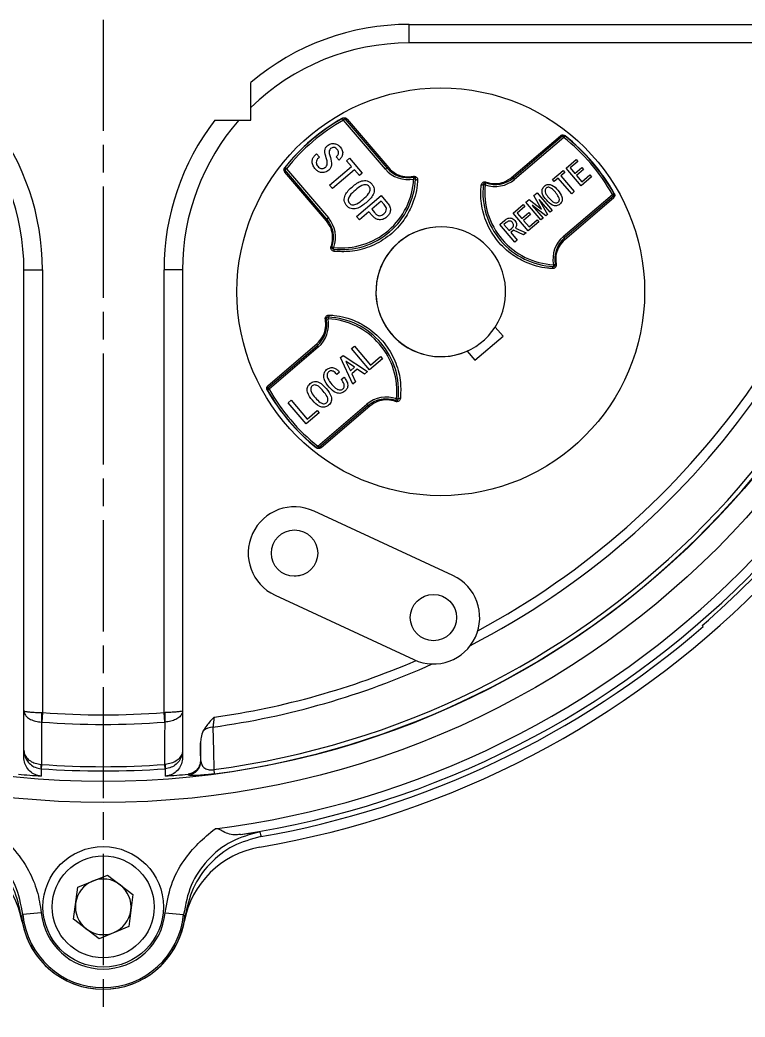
# Model space of a CAD drawing. Header units: millimetres. Extents: x 6533 to 7793, y 6972 to 7863.
# Drawn here: x 6982.5 to 7060.7, y 7134.5 to 7242.1 of the extents above; entities that cross this region are included whole.
import ezdxf

# ---------------------------------------------------------------- set-up
doc = ezdxf.new("R2010")
doc.units = ezdxf.units.MM
doc.linetypes.add('AM_ISO08W050', pattern=[18, 12, -1.5, 3, -1.5])
doc.layers.add('AM_7', color=4, linetype='AM_ISO08W050', lineweight=25)

msp = doc.modelspace()

# ---------------------------------------------------------------- linework, layer by layer
at = {"color": 7, "linetype": 'Continuous', "lineweight": 25}
for p, q in [((7024.494, 7239.579), (7024.494, 7241.579)), ((7024.494, 7241.579), (7075.185, 7241.579)), ((7074.985, 7239.579), (7024.494, 7239.579)), ((7007.412, 7231.242), (7007.412, 7235.328)), ((7003.511, 7231.242), (7007.412, 7231.242)), ((7017.3, 7231.437), (7017.288, 7231.458)), ((7017.398, 7231.263), (7017.3, 7231.437)), ((7017.398, 7231.263), (7017.55, 7231.393)), ((7021.929, 7225.958), (7017.398, 7231.263)), ((7017.55, 7231.393), (7022.081, 7226.088)), ((7017.785, 7231.37), (7022.279, 7226.109)), ((7041.31, 7229.567), (7041.295, 7229.548)), ((7035.544, 7225.065), (7040.805, 7229.559)), ((7035.736, 7225.013), (7041.04, 7229.544)), ((7041.17, 7229.392), (7035.866, 7224.861)), ((7041.04, 7229.544), (7041.17, 7229.392)), ((7041.295, 7229.548), (7041.17, 7229.392)), ((7014.379, 7227.506), (7014.488, 7227.599)), ((7014.488, 7227.599), (7014.793, 7227.241)), ((7014.793, 7227.241), (7014.7, 7227.161)), ((7016.933, 7226.942), (7016.627, 7227.3)), ((7017.741, 7226.878), (7018.037, 7227.131)), ((7018.273, 7226.256), (7017.741, 7226.878)), ((7018.037, 7227.131), (7019.406, 7225.528)), ((7041.415, 7226.081), (7042.494, 7227.002)), ((7042.674, 7226.79), (7041.851, 7226.088)), ((7042.494, 7227.002), (7042.674, 7226.79)), ((7011.082, 7226.127), (7011.063, 7226.142)), ((7015.566, 7220.376), (7011.072, 7225.637)), ((7011.239, 7226.002), (7011.082, 7226.127)), ((7011.239, 7226.002), (7011.087, 7225.872)), ((7015.617, 7220.568), (7011.087, 7225.872)), ((7011.239, 7226.002), (7015.769, 7220.698)), ((7015.907, 7224.235), (7018.273, 7226.256)), ((7018.578, 7225.898), (7016.213, 7223.877)), ((7019.11, 7225.275), (7018.578, 7225.898)), ((7019.406, 7225.528), (7019.11, 7225.275)), ((7022.081, 7226.088), (7021.929, 7225.958)), ((7039.959, 7224.837), (7041.104, 7225.815)), ((7041.284, 7225.604), (7040.84, 7225.224)), ((7041.104, 7225.815), (7041.284, 7225.604)), ((7043.039, 7224.18), (7041.415, 7226.081)), ((7041.851, 7226.088), (7042.355, 7225.499)), ((7042.355, 7225.499), (7043.111, 7226.144)), ((7043.291, 7225.933), (7042.535, 7225.287)), ((7042.535, 7225.287), (7043.114, 7224.609)), ((7043.111, 7226.144), (7043.291, 7225.933)), ((7043.114, 7224.609), (7043.992, 7225.359)), ((7043.992, 7225.359), (7044.173, 7225.148)), ((7016.213, 7223.877), (7015.907, 7224.235)), ((7024.936, 7225.092), (7024.974, 7224.896)), ((7025.174, 7224.886), (7024.974, 7224.896)), ((7032.692, 7224.288), (7032.493, 7224.31)), ((7032.692, 7224.288), (7032.76, 7224.476)), ((7035.866, 7224.861), (7035.736, 7225.013)), ((7040.139, 7224.626), (7039.959, 7224.837)), ((7040.584, 7225.005), (7040.139, 7224.626)), ((7042.027, 7223.316), (7040.584, 7225.005)), ((7040.84, 7225.224), (7042.283, 7223.534)), ((7044.173, 7225.148), (7043.039, 7224.18)), ((7018.805, 7220.842), (7021.466, 7223.116)), ((7021.466, 7223.116), (7022.158, 7222.306)), ((7037.947, 7223.118), (7038.291, 7223.413)), ((7038.775, 7221.653), (7037.947, 7223.118)), ((7038.291, 7223.413), (7039.915, 7221.512)), ((7041.126, 7218.702), (7046.431, 7223.232)), ((7042.283, 7223.534), (7042.027, 7223.316)), ((7046.605, 7223.331), (7046.431, 7223.232)), ((7046.561, 7223.08), (7046.431, 7223.232)), ((7046.626, 7223.343), (7046.605, 7223.331)), ((7021.476, 7222.505), (7020.449, 7221.628)), ((7021.782, 7222.147), (7021.476, 7222.505)), ((7035.723, 7221.219), (7036.802, 7222.14)), ((7036.802, 7222.14), (7036.982, 7221.929)), ((7037.091, 7222.387), (7037.435, 7222.681)), ((7038.714, 7220.486), (7037.091, 7222.387)), ((7037.435, 7222.681), (7038.753, 7221.634)), ((7037.801, 7222.051), (7037.778, 7222.032)), ((7037.778, 7222.032), (7038.937, 7220.676)), ((7039.226, 7220.923), (7037.801, 7222.051)), ((7038.534, 7222.678), (7038.512, 7222.659)), ((7038.512, 7222.659), (7039.404, 7221.075)), ((7039.693, 7221.322), (7038.534, 7222.678)), ((7046.561, 7223.08), (7041.256, 7218.55)), ((7046.538, 7222.846), (7041.277, 7218.352)), ((7020.153, 7221.375), (7019.111, 7220.484)), ((7020.539, 7220.924), (7020.153, 7221.375)), ((7020.449, 7221.628), (7020.755, 7221.27)), ((7037.347, 7219.318), (7035.723, 7221.219)), ((7036.982, 7221.929), (7036.159, 7221.226)), ((7036.159, 7221.226), (7036.663, 7220.637)), ((7036.663, 7220.637), (7037.419, 7221.283)), ((7037.599, 7221.072), (7036.843, 7220.426)), ((7037.419, 7221.283), (7037.599, 7221.072)), ((7038.753, 7221.634), (7038.775, 7221.653)), ((7039.404, 7221.075), (7039.226, 7220.923)), ((7039.915, 7221.512), (7039.693, 7221.322)), ((7015.769, 7220.698), (7015.617, 7220.568)), ((7019.111, 7220.484), (7018.805, 7220.842)), ((7034.267, 7219.975), (7034.823, 7220.45)), ((7035.891, 7218.074), (7034.267, 7219.975)), ((7034.948, 7220.191), (7034.703, 7219.983)), ((7034.703, 7219.983), (7035.263, 7219.327)), ((7036.843, 7220.426), (7037.422, 7219.748)), ((7038.481, 7220.287), (7037.347, 7219.318)), ((7037.422, 7219.748), (7038.301, 7220.498)), ((7038.301, 7220.498), (7038.481, 7220.287)), ((7038.937, 7220.676), (7038.714, 7220.486)), ((7035.263, 7219.327), (7035.575, 7219.593)), ((7035.733, 7219.362), (7035.444, 7219.115)), ((7035.444, 7219.115), (7036.146, 7218.293)), ((7036.836, 7218.881), (7035.733, 7219.362)), ((7035.949, 7219.605), (7037.102, 7219.109)), ((7037.102, 7219.109), (7036.836, 7218.881)), ((7036.146, 7218.293), (7035.891, 7218.074)), ((7041.256, 7218.55), (7041.126, 7218.702)), ((7016.154, 7217.592), (7016.342, 7217.523)), ((7016.321, 7217.325), (7016.342, 7217.523)), ((7040.064, 7215.656), (7040.054, 7215.457)), ((7040.064, 7215.656), (7040.26, 7215.695)), ((6982.908, 7215.116), (6984.908, 7215.116)), ((6982.908, 7167.538), (6982.908, 7215.116)), ((6984.908, 7215.116), (6984.908, 7167.338)), ((7000.03, 7215.116), (6998.03, 7215.116)), ((6998.03, 7167.338), (6998.03, 7215.116)), ((7000.03, 7215.116), (7000.03, 7167.538)), ((7015.539, 7209.768), (7015.735, 7209.806)), ((7015.745, 7210.006), (7015.735, 7209.806)), ((7034.616, 7207.947), (7033.777, 7208.929)), ((7009.26, 7202.617), (7014.522, 7207.11)), ((7031.574, 7205.349), (7034.616, 7207.947)), ((7009.238, 7202.382), (7014.542, 7206.912)), ((7014.672, 7206.76), (7009.368, 7202.23)), ((7014.542, 7206.912), (7014.672, 7206.76)), ((7018.27, 7206.595), (7018.577, 7206.857)), ((7020.219, 7204.314), (7018.27, 7206.595)), ((7018.577, 7206.857), (7020.309, 7204.829)), ((7030.735, 7206.331), (7031.574, 7205.349)), ((7017.087, 7205.631), (7017.354, 7205.858)), ((7018.391, 7202.753), (7017.087, 7205.631)), ((7017.354, 7205.858), (7019.992, 7204.12)), ((7017.689, 7205.222), (7017.663, 7205.2)), ((7017.663, 7205.2), (7018.144, 7204.203)), ((7018.598, 7204.591), (7017.689, 7205.222)), ((7021.606, 7205.499), (7020.219, 7204.314)), ((7020.309, 7204.829), (7021.39, 7205.752)), ((7021.39, 7205.752), (7021.606, 7205.499)), ((7016.964, 7204.072), (7016.671, 7203.822)), ((7018.144, 7204.203), (7018.598, 7204.591)), ((7018.881, 7204.394), (7018.294, 7203.893)), ((7018.294, 7203.893), (7018.711, 7203.026)), ((7019.672, 7203.847), (7018.881, 7204.394)), ((7019.992, 7204.12), (7019.672, 7203.847)), ((7017.149, 7203.261), (7017.456, 7203.523)), ((7018.711, 7203.026), (7018.391, 7202.753)), ((7009.194, 7202.131), (7009.173, 7202.119)), ((7009.368, 7202.23), (7009.194, 7202.131)), ((7009.368, 7202.23), (7009.238, 7202.382)), ((7011.44, 7200.762), (7011.747, 7201.024)), ((7013.388, 7198.48), (7011.44, 7200.762)), ((7011.747, 7201.024), (7013.479, 7198.996)), ((7014.628, 7196.071), (7019.933, 7200.601)), ((7019.933, 7200.601), (7020.063, 7200.449)), ((7023.039, 7200.986), (7023.107, 7201.174)), ((7023.306, 7201.153), (7023.107, 7201.174)), ((7014.776, 7199.665), (7013.388, 7198.48)), ((7013.479, 7198.996), (7014.559, 7199.919)), ((7014.559, 7199.919), (7014.776, 7199.665)), ((7020.063, 7200.449), (7014.758, 7195.919)), ((7020.255, 7200.398), (7014.994, 7195.904)), ((7014.504, 7195.914), (7014.489, 7195.895)), ((7014.628, 7196.071), (7014.504, 7195.914)), ((7014.628, 7196.071), (7014.758, 7195.919)), ((7029.207, 7182.115), (7014.219, 7189.067)), ((7012.115, 7182.031), (7013.037, 7182.215)), ((7010.011, 7179.996), (7024.999, 7173.044)), ((7056.112, 7176.731), (7056.223, 7176.62)), ((6982.908, 7163.259), (6982.908, 7167.538)), ((6984.801, 7167.34), (6984.908, 7167.338)), ((6984.908, 7167.338), (6984.828, 7166.309)), ((6998.03, 7167.338), (6998.138, 7167.34)), ((6998.111, 7166.309), (6998.03, 7167.338)), ((7000.03, 7167.538), (7000.03, 7163.259)), ((6984.828, 7166.309), (6984.801, 7166.31)), ((6998.138, 7166.31), (6998.111, 7166.309)), ((7001.969, 7164.053), (7001.969, 7162.183)), ((6982.908, 7162.473), (6982.908, 7163.259)), ((7000.03, 7163.259), (7000.03, 7162.473)), ((6984.76, 7161.743), (6984.806, 7161.741)), ((6984.772, 7161.277), (6984.76, 7161.278)), ((6984.806, 7161.741), (6984.772, 7161.277)), ((6998.132, 7161.741), (6998.179, 7161.743)), ((6998.167, 7161.277), (6998.132, 7161.741)), ((6998.179, 7161.278), (6998.167, 7161.277)), ((7003.398, 7161.179), (7003.459, 7160.717)), ((7006.283, 7154.174), (7008.378, 7154.466)), ((6988.723, 7148.48), (6991.925, 7149.803)), ((6991.925, 7149.803), (6994.671, 7147.692)), ((6988.268, 7145.046), (6988.723, 7148.48)), ((6994.671, 7147.692), (6994.216, 7144.258)), ((6984.784, 7145.737), (6982.793, 7145.549)), ((6998.155, 7145.737), (7000.146, 7145.549)), ((6991.014, 7142.935), (6988.268, 7145.046)), ((6994.216, 7144.258), (6991.014, 7142.935))]:
    msp.add_line(p, q, dxfattribs=at)
at = {"color": 7, "linetype": 'Continuous', "lineweight": 25, "flags": 128}
for points in [[(7022.279, 7226.109), (7022.25, 7226.091), (7022.22, 7226.077), (7022.191, 7226.068), (7022.164, 7226.062), (7022.138, 7226.062), (7022.115, 7226.066), (7022.096, 7226.075), (7022.081, 7226.088)], [(7025.394, 7224.778), (7025.352, 7224.779), (7025.31, 7224.785), (7025.272, 7224.795), (7025.238, 7224.809), (7025.21, 7224.826), (7025.19, 7224.845), (7025.177, 7224.865), (7025.174, 7224.886)], [(7032.493, 7224.31), (7032.486, 7224.29), (7032.471, 7224.272), (7032.448, 7224.256), (7032.417, 7224.244), (7032.382, 7224.236), (7032.342, 7224.232), (7032.3, 7224.232), (7032.258, 7224.237)], [(7035.736, 7225.013), (7035.719, 7225.003), (7035.699, 7224.997), (7035.675, 7224.997), (7035.65, 7225.001), (7035.623, 7225.01), (7035.596, 7225.024), (7035.569, 7225.043), (7035.544, 7225.065)], [(7015.617, 7220.568), (7015.628, 7220.551), (7015.633, 7220.53), (7015.634, 7220.507), (7015.63, 7220.482), (7015.62, 7220.455), (7015.606, 7220.428), (7015.588, 7220.401), (7015.566, 7220.376)], [(7041.277, 7218.352), (7041.259, 7218.381), (7041.245, 7218.41), (7041.236, 7218.439), (7041.231, 7218.467), (7041.23, 7218.493), (7041.234, 7218.516), (7041.243, 7218.535), (7041.256, 7218.55)], [(7016.393, 7217.09), (7016.398, 7217.132), (7016.399, 7217.174), (7016.395, 7217.214), (7016.387, 7217.249), (7016.374, 7217.279), (7016.359, 7217.303), (7016.341, 7217.318), (7016.321, 7217.325)], [(7040.054, 7215.457), (7040.033, 7215.453), (7040.013, 7215.441), (7039.994, 7215.42), (7039.977, 7215.393), (7039.964, 7215.359), (7039.953, 7215.32), (7039.947, 7215.279), (7039.946, 7215.236)], [(7015.853, 7210.226), (7015.851, 7210.184), (7015.845, 7210.142), (7015.835, 7210.104), (7015.822, 7210.07), (7015.805, 7210.042), (7015.786, 7210.021), (7015.766, 7210.009), (7015.745, 7210.006)], [(7014.522, 7207.11), (7014.539, 7207.082), (7014.553, 7207.052), (7014.563, 7207.023), (7014.568, 7206.995), (7014.569, 7206.97), (7014.564, 7206.947), (7014.556, 7206.928), (7014.542, 7206.912)], [(7023.54, 7201.225), (7023.498, 7201.23), (7023.457, 7201.231), (7023.417, 7201.227), (7023.381, 7201.218), (7023.351, 7201.206), (7023.328, 7201.191), (7023.313, 7201.173), (7023.306, 7201.153)], [(7020.063, 7200.449), (7020.08, 7200.46), (7020.1, 7200.465), (7020.123, 7200.466), (7020.149, 7200.461), (7020.175, 7200.452), (7020.202, 7200.438), (7020.229, 7200.42), (7020.255, 7200.398)], [(6984.801, 7166.31), (6984.804, 7163.405), (6984.806, 7161.741)], [(6998.132, 7161.741), (6998.136, 7164.647), (6998.138, 7166.31)], [(7003.316, 7165.765), (7003.362, 7163.197), (7003.398, 7161.179)], [(7002.002, 7162.088), (7001.984, 7163.188), (7001.969, 7164.053)], [(7001.969, 7162.183), (7001.987, 7162.13), (7002.002, 7162.088)], [(6984.76, 7161.278), (6984.76, 7161.068), (6984.761, 7160.476)], [(6998.177, 7160.476), (6998.178, 7160.686), (6998.179, 7161.278)], [(7000.653, 7160.598), (7000.635, 7160.649), (7000.621, 7160.689)]]:
    msp.add_lwpolyline(points, dxfattribs=at)
at = {"color": 7, "linetype": 'Continuous', "lineweight": 25}
for centre, radius in [((6991.469, 7251.369), 93.74), ((6991.469, 7251.369), 91.48), ((7027.899, 7212.731), 22), ((7012.115, 7184.531), 2.5), ((7027.103, 7177.579), 2.5), ((6991.469, 7146.369), 6.5), ((6991.469, 7146.369), 5.5)]:
    msp.add_circle(centre, radius, dxfattribs=at)
for centre, radius, start, end in [((6991.469, 7251.369), 90.341, 353.64897, 186.35103), ((6991.469, 7251.369), 89.875, 353.64897, 186.35103), ((6991.469, 7251.369), 85.319, 353.33017, 186.66983), ((6991.469, 7251.369), 84.287, 353.33017, 186.66983), ((7024.494, 7215.116), 26.464, 90, 130.20177), ((6991.469, 7251.369), 97.319, 277.12436, 352.87564), ((7024.494, 7215.116), 24.464, 90, 134.2869), ((6991.469, 7251.369), 90.976, 277.53416, 351.20762), ((6991.469, 7251.369), 91.441, 277.53416, 351.20762), ((6991.469, 7251.369), 86.42, 297.29308, 350.7957), ((6991.469, 7251.369), 85.387, 298.25952, 350.58087), ((6991.469, 7251.369), 98.317, 278.66592, 351.33409), ((6991.469, 7251.369), 100, 279.72326, 350.27674), ((6958.445, 7215.116), 24.464, 0, 41.23805), ((6958.445, 7215.116), 26.464, 0, 37.54402), ((7024.494, 7215.116), 26.464, 142.45598, 180), ((7024.494, 7215.116), 24.464, 138.76195, 180), ((7027.899, 7212.731), 21.524, 119.539, 141.461), ((7027.899, 7212.731), 21.5, 119.539, 141.461), ((7027.899, 7212.731), 21.3, 119.539, 141.461), ((7017.398, 7231.263), 0.2, 40.5, 119.539), ((7017.681, 7231.519), 0.182, 224.12254, 305.03626), ((7041.17, 7229.392), 0.2, 51.461, 130.5), ((7027.899, 7212.731), 21.524, 29.539, 51.461), ((7040.931, 7229.689), 0.182, 225.96374, 306.87746), ((7027.899, 7212.731), 21.3, 29.539, 51.461), ((7027.899, 7212.731), 21.5, 29.539, 51.461), ((7011.239, 7226.002), 0.2, 141.461, 220.5), ((7010.941, 7225.763), 0.182, 315.96374, 36.87746), ((7024.362, 7228.036), 3.2, 220.5, 281.03097), ((7024.362, 7228.036), 3, 220.5, 281.03097), ((7017.183, 7225.278), 8, 263.8094, 357.1906), ((7017.183, 7225.278), 7.8, 263.8094, 357.1906), ((7024.249, 7225.039), 0.689, 4.41037, 12.37572), ((7024.974, 7224.896), 0.2, 357.1906, 101.03097), ((7040.446, 7223.447), 8, 173.8094, 267.1906), ((7032.692, 7224.288), 0.2, 69.96903, 173.8094), ((7040.446, 7223.447), 7.8, 173.8094, 267.1906), ((7033.788, 7227.295), 3.2, 249.96903, 310.5), ((7033.788, 7227.295), 3, 249.96903, 310.5), ((7033.43, 7224.316), 0.689, 158.62428, 166.58963), ((7046.431, 7223.232), 0.2, 310.5, 29.539), ((7046.687, 7222.95), 0.182, 134.12254, 215.03626), ((7013.336, 7218.619), 3, 339.96903, 40.5), ((7013.336, 7218.619), 3.2, 339.96903, 40.5), ((7027.899, 7212.731), 7, 327.10155, 293.89845), ((7043.205, 7216.269), 3.2, 130.5, 191.03097), ((7043.205, 7216.269), 3, 130.5, 191.03097), ((7016.314, 7218.262), 0.689, 248.62428, 256.58963), ((7016.342, 7217.523), 0.2, 159.96903, 263.8094), ((7040.064, 7215.656), 0.2, 267.1906, 11.03097), ((7040.207, 7216.381), 0.689, 274.41037, 282.37572), ((7012.594, 7209.194), 3, 310.5, 11.03097), ((7012.594, 7209.194), 3.2, 310.5, 11.03097), ((7015.592, 7209.081), 0.689, 94.41037, 102.37572), ((7015.735, 7209.806), 0.2, 87.1906, 191.03097), ((7015.353, 7202.015), 7.8, 353.8094, 87.1906), ((7015.353, 7202.015), 8, 353.8094, 87.1906), ((7009.368, 7202.23), 0.2, 130.5, 209.539), ((7027.899, 7212.731), 21.524, 209.539, 231.461), ((7027.899, 7212.731), 21.5, 209.539, 231.461), ((7009.112, 7202.512), 0.182, 314.12254, 35.03626), ((7027.899, 7212.731), 21.3, 209.539, 231.461), ((7022.011, 7198.168), 3.2, 69.96903, 130.5), ((7022.011, 7198.168), 3, 69.96903, 130.5), ((7022.369, 7201.146), 0.689, 338.62428, 346.58963), ((7023.107, 7201.174), 0.2, 249.96903, 353.8094), ((7014.628, 7196.071), 0.2, 231.461, 310.5), ((7014.867, 7195.773), 0.182, 45.96374, 126.87746), ((7012.115, 7184.531), 5, 65.11697, 245.11697), ((6991.469, 7251.369), 98.739, 310.89535, 319.10465), ((7027.103, 7177.579), 5, 245.11697, 65.11697), ((6991.469, 7251.369), 98.897, 279.91459, 310.90189), ((6991.469, 7251.369), 86.42, 277.87924, 294.25973), ((6991.469, 7251.369), 85.387, 278.0613, 293.29329), ((7006.136, 7166.825), 21.342, 178.61808, 181.38192), ((6991.469, 7251.369), 84.287, 265.53552, 274.46448), ((6976.803, 7166.825), 21.342, 358.61808, 1.38192), ((6991.469, 7251.369), 85.319, 265.53552, 274.46448), ((7003.4, 7163.996), 1.772, 92.70606, 129.63521), ((7000.501, 7162.091), 1.5, 275.78841, 359.91128), ((6987.469, 7161.511), 2.719, 175.08842, 184.91158), ((6991.469, 7251.369), 90.341, 265.74841, 274.25159), ((6991.469, 7251.369), 89.875, 265.74841, 274.25159), ((6995.469, 7161.511), 2.719, 355.08842, 4.91158), ((6991.469, 7251.369), 91.14, 264.23712, 265.7792), ((6991.469, 7251.369), 91.14, 274.2208, 275.76288), ((6972.891, 7142.949), 10, 10.43035, 80.27674), ((7010.047, 7142.949), 10, 99.72326, 169.56965), ((6991.469, 7146.369), 3, 112.44828, 172.44828), ((6991.469, 7146.369), 3, 52.44828, 112.44828), ((6991.469, 7146.369), 3, 352.44828, 52.44828), ((6991.469, 7146.369), 3, 172.44828, 232.44828), ((6991.469, 7146.369), 6.716, 185.40246, 354.59754), ((6991.469, 7146.369), 3, 292.44828, 352.44828), ((6991.469, 7146.369), 8.89, 186.91659, 353.08341), ((6991.469, 7146.369), 8.89, 190.43035, 349.56965), ((6991.469, 7146.369), 8.715, 185.40246, 354.59754), ((6991.469, 7146.369), 3, 232.44828, 292.44828)]:
    msp.add_arc(centre, radius, start, end, dxfattribs=at)
msp.add_arc((7027.899, 7212.731), 7, 94.38765, 327.10155)
for points, knots in [([(7017.288, 7231.458), (7017.308, 7231.468), (7017.355, 7231.491), (7017.441, 7231.511), (7017.56, 7231.51), (7017.686, 7231.465), (7017.751, 7231.403), (7017.785, 7231.37)], [0, 0, 0, 0, 0.0853698, 0.1907986, 0.3564235, 0.6664713, 1, 1, 1, 1]), ([(7040.805, 7229.559), (7040.864, 7229.597), (7040.952, 7229.655), (7041.109, 7229.657), (7041.209, 7229.628), (7041.268, 7229.599), (7041.301, 7229.574), (7041.31, 7229.567)], [0, 0, 0, 0, 0.4935098, 0.7465115, 0.851032, 0.9564885, 1, 1, 1, 1]), ([(7015.544, 7227.182), (7015.46, 7227.436), (7015.342, 7227.789), (7015.446, 7228.266), (7015.59, 7228.418), (7015.661, 7228.494)], [0, 0, 0, 0, 0.5600269, 0.7800788, 1, 1, 1, 1]), ([(7015.661, 7228.494), (7015.783, 7228.577), (7016.025, 7228.744), (7016.447, 7228.733), (7016.801, 7228.599), (7016.963, 7228.437), (7017.044, 7228.356)], [0, 0, 0, 0, 0.2796014, 0.5588779, 0.7793759, 1, 1, 1, 1]), ([(7014.321, 7226.03), (7014.227, 7226.156), (7014.041, 7226.407), (7013.993, 7226.855), (7014.12, 7227.244), (7014.292, 7227.419), (7014.379, 7227.506)], [0, 0, 0, 0, 0.28046624, 0.55943214, 0.77959547, 1, 1, 1, 1]), ([(7016.014, 7228.176), (7015.95, 7228.103), (7015.821, 7227.956), (7015.86, 7227.6), (7015.936, 7227.373), (7015.983, 7227.235)], [0, 0, 0, 0, 0.2783123, 0.5573547, 1, 1, 1, 1]), ([(7016.733, 7228.09), (7016.679, 7228.145), (7016.572, 7228.254), (7016.359, 7228.317), (7016.16, 7228.284), (7016.063, 7228.212), (7016.014, 7228.176)], [0, 0, 0, 0, 0.2803933, 0.5595454, 0.779457, 1, 1, 1, 1]), ([(7016.627, 7227.3), (7016.69, 7227.358), (7016.815, 7227.473), (7016.883, 7227.708), (7016.852, 7227.929), (7016.773, 7228.036), (7016.733, 7228.09)], [0, 0, 0, 0, 0.279799, 0.5597317, 0.7795238, 1, 1, 1, 1]), ([(7017.044, 7228.356), (7017.136, 7228.235), (7017.319, 7227.994), (7017.326, 7227.556), (7017.178, 7227.197), (7017.015, 7227.027), (7016.933, 7226.942)], [0, 0, 0, 0, 0.2805755, 0.5584584, 0.7793124, 1, 1, 1, 1]), ([(7014.7, 7227.161), (7014.633, 7227.095), (7014.5, 7226.964), (7014.446, 7226.7), (7014.489, 7226.462), (7014.574, 7226.342), (7014.616, 7226.282)], [0, 0, 0, 0, 0.2801235, 0.5586792, 0.7793369, 1, 1, 1, 1]), ([(7015.48, 7226.185), (7015.54, 7226.265), (7015.66, 7226.425), (7015.652, 7226.792), (7015.585, 7227.034), (7015.544, 7227.182)], [0, 0, 0, 0, 0.2772542, 0.5579499, 1, 1, 1, 1]), ([(7015.983, 7227.235), (7016.055, 7226.965), (7016.154, 7226.59), (7016.04, 7226.094), (7015.891, 7225.934), (7015.817, 7225.854)], [0, 0, 0, 0, 0.5597257, 0.780043, 1, 1, 1, 1]), ([(7011.072, 7225.637), (7011.034, 7225.695), (7010.976, 7225.784), (7010.974, 7225.941), (7011.002, 7226.041), (7011.032, 7226.1), (7011.056, 7226.132), (7011.063, 7226.142)], [0, 0, 0, 0, 0.49350979, 0.74651151, 0.85103204, 0.95648853, 1, 1, 1, 1]), ([(7015.817, 7225.854), (7015.685, 7225.761), (7015.422, 7225.576), (7014.955, 7225.579), (7014.58, 7225.758), (7014.407, 7225.939), (7014.321, 7226.03)], [0, 0, 0, 0, 0.2798432, 0.5586107, 0.7789801, 1, 1, 1, 1]), ([(7014.616, 7226.282), (7014.68, 7226.215), (7014.807, 7226.08), (7015.066, 7226.01), (7015.303, 7226.059), (7015.421, 7226.143), (7015.48, 7226.185)], [0, 0, 0, 0, 0.2806905, 0.5587567, 0.7792811, 1, 1, 1, 1]), ([(7022.279, 7226.109), (7022.508, 7225.886), (7022.923, 7225.483), (7023.799, 7225.153), (7024.485, 7225.112), (7024.855, 7225.175), (7024.922, 7225.187)], [0, 0, 0, 0, 0.35692605, 0.64558806, 0.93595733, 1, 1, 1, 1]), ([(7025.394, 7224.778), (7025.382, 7224.6), (7025.315, 7223.643), (7024.893, 7222.068), (7023.766, 7220.135), (7022.225, 7218.589), (7020.222, 7217.491), (7018.195, 7217.001), (7016.956, 7217.062), (7016.393, 7217.09)], [0, 0, 0, 0, 0.04393713, 0.23629304, 0.37282189, 0.53572822, 0.69861004, 0.86320068, 1, 1, 1, 1]), ([(7018.362, 7224.071), (7018.68, 7224.329), (7019.078, 7224.651), (7019.676, 7224.746), (7019.976, 7224.704), (7020.251, 7224.572), (7020.391, 7224.428), (7020.461, 7224.356)], [0, 0, 0, 0, 0.4989816, 0.6242715, 0.7495146, 0.8746656, 1, 1, 1, 1]), ([(7020.165, 7224.104), (7020.112, 7224.152), (7020.005, 7224.249), (7019.718, 7224.309), (7019.223, 7224.167), (7018.899, 7223.886), (7018.681, 7223.698)], [0, 0, 0, 0, 0.1247898, 0.2499391, 0.4981483, 1, 1, 1, 1]), ([(7020.461, 7224.356), (7020.521, 7224.276), (7020.64, 7224.117), (7020.726, 7223.825), (7020.716, 7223.524), (7020.52, 7222.954), (7020.141, 7222.615), (7019.838, 7222.344)], [0, 0, 0, 0, 0.1252973, 0.2504135, 0.3756026, 0.5008782, 1, 1, 1, 1]), ([(7024.922, 7225.187), (7024.962, 7225.191), (7025.043, 7225.199), (7025.16, 7225.165), (7025.264, 7225.1), (7025.348, 7225), (7025.392, 7224.886), (7025.394, 7224.808), (7025.394, 7224.778)], [0, 0, 0, 0, 0.1540842, 0.3077863, 0.4712038, 0.6571656, 0.8674974, 1, 1, 1, 1]), ([(7039.946, 7215.236), (7039.768, 7215.249), (7038.812, 7215.315), (7037.237, 7215.737), (7035.304, 7216.865), (7033.757, 7218.406), (7032.66, 7220.409), (7032.169, 7222.435), (7032.23, 7223.675), (7032.258, 7224.237)], [0, 0, 0, 0, 0.0439371, 0.236293, 0.3728219, 0.5357282, 0.69861, 0.8632007, 1, 1, 1, 1]), ([(7032.258, 7224.237), (7032.272, 7224.295), (7032.298, 7224.403), (7032.413, 7224.523), (7032.547, 7224.585), (7032.679, 7224.598), (7032.754, 7224.577), (7032.789, 7224.567)], [0, 0, 0, 0, 0.25795598, 0.48491429, 0.70358464, 0.86427778, 1, 1, 1, 1]), ([(7032.789, 7224.567), (7032.853, 7224.546), (7033.209, 7224.425), (7033.892, 7224.359), (7034.81, 7224.548), (7035.282, 7224.881), (7035.544, 7225.065)], [0, 0, 0, 0, 0.0640427, 0.3544119, 0.6430739, 1, 1, 1, 1]), ([(7039.095, 7224.137), (7039.152, 7224.18), (7039.266, 7224.266), (7039.474, 7224.327), (7039.69, 7224.32), (7040.097, 7224.18), (7040.339, 7223.909), (7040.533, 7223.692)], [0, 0, 0, 0, 0.12529734, 0.25041349, 0.37560258, 0.50087825, 1, 1, 1, 1]), ([(7017.737, 7222.03), (7017.677, 7222.111), (7017.556, 7222.272), (7017.472, 7222.568), (7017.482, 7222.873), (7017.676, 7223.45), (7018.057, 7223.795), (7018.362, 7224.071)], [0, 0, 0, 0, 0.1253313, 0.2504536, 0.3756879, 0.5009977, 1, 1, 1, 1]), ([(7018.681, 7223.698), (7018.46, 7223.51), (7018.129, 7223.23), (7017.907, 7222.762), (7017.914, 7222.466), (7017.993, 7222.343), (7018.033, 7222.282)], [0, 0, 0, 0, 0.5017682, 0.7501482, 0.8752477, 1, 1, 1, 1]), ([(7019.519, 7222.717), (7019.736, 7222.901), (7020.061, 7223.176), (7020.292, 7223.632), (7020.283, 7223.924), (7020.204, 7224.044), (7020.165, 7224.104)], [0, 0, 0, 0, 0.5018858, 0.7502037, 0.8752646, 1, 1, 1, 1]), ([(7039.299, 7222.639), (7039.115, 7222.866), (7038.885, 7223.15), (7038.817, 7223.577), (7038.847, 7223.791), (7038.941, 7223.988), (7039.044, 7224.088), (7039.095, 7224.137)], [0, 0, 0, 0, 0.49898163, 0.62427149, 0.74951455, 0.87466556, 1, 1, 1, 1]), ([(7039.276, 7223.926), (7039.241, 7223.888), (7039.172, 7223.812), (7039.129, 7223.607), (7039.23, 7223.254), (7039.431, 7223.022), (7039.565, 7222.866)], [0, 0, 0, 0, 0.1247898, 0.2499391, 0.4981483, 1, 1, 1, 1]), ([(7040.266, 7223.465), (7040.134, 7223.62), (7039.938, 7223.852), (7039.613, 7224.017), (7039.404, 7224.01), (7039.318, 7223.954), (7039.276, 7223.926)], [0, 0, 0, 0, 0.5018858, 0.7502037, 0.8752646, 1, 1, 1, 1]), ([(7040.576, 7222.403), (7040.611, 7222.442), (7040.68, 7222.518), (7040.714, 7222.727), (7040.599, 7223.076), (7040.399, 7223.309), (7040.266, 7223.465)], [0, 0, 0, 0, 0.1246914, 0.2497368, 0.4982652, 1, 1, 1, 1]), ([(7040.533, 7223.692), (7040.717, 7223.466), (7040.947, 7223.182), (7041.025, 7222.756), (7041.003, 7222.541), (7040.911, 7222.342), (7040.808, 7222.242), (7040.757, 7222.192)], [0, 0, 0, 0, 0.4991329, 0.6244235, 0.7496222, 0.8747079, 1, 1, 1, 1]), ([(7046.626, 7223.343), (7046.636, 7223.322), (7046.66, 7223.276), (7046.679, 7223.19), (7046.678, 7223.071), (7046.634, 7222.944), (7046.571, 7222.879), (7046.538, 7222.846)], [0, 0, 0, 0, 0.0853698, 0.1907986, 0.3564235, 0.6664713, 1, 1, 1, 1]), ([(7019.838, 7222.344), (7019.52, 7222.086), (7019.123, 7221.764), (7018.527, 7221.653), (7018.225, 7221.686), (7017.947, 7221.814), (7017.807, 7221.958), (7017.737, 7222.03)], [0, 0, 0, 0, 0.4991393, 0.6244349, 0.7496177, 0.8747055, 1, 1, 1, 1]), ([(7018.033, 7222.282), (7018.086, 7222.234), (7018.194, 7222.138), (7018.486, 7222.09), (7018.974, 7222.25), (7019.3, 7222.53), (7019.519, 7222.717)], [0, 0, 0, 0, 0.1246976, 0.2497105, 0.4981951, 1, 1, 1, 1]), ([(7021.747, 7221.148), (7021.829, 7221.222), (7021.991, 7221.367), (7022.073, 7221.78), (7021.893, 7222.008), (7021.782, 7222.147)], [0, 0, 0, 0, 0.2824508, 0.5592557, 1, 1, 1, 1]), ([(7022.158, 7222.306), (7022.254, 7222.176), (7022.447, 7221.916), (7022.485, 7221.447), (7022.326, 7221.055), (7022.144, 7220.878), (7022.053, 7220.79)], [0, 0, 0, 0, 0.2803956, 0.5591428, 0.7792262, 1, 1, 1, 1]), ([(7040.757, 7222.192), (7040.699, 7222.149), (7040.583, 7222.063), (7040.372, 7222.002), (7040.155, 7222.01), (7039.742, 7222.147), (7039.496, 7222.42), (7039.299, 7222.639)], [0, 0, 0, 0, 0.1253288, 0.25044901, 0.37569869, 0.50100361, 1, 1, 1, 1]), ([(7039.565, 7222.866), (7039.699, 7222.708), (7039.9, 7222.472), (7040.234, 7222.313), (7040.446, 7222.319), (7040.533, 7222.375), (7040.576, 7222.403)], [0, 0, 0, 0, 0.5016983, 0.750126, 0.8752545, 1, 1, 1, 1]), ([(7020.755, 7221.27), (7020.828, 7221.19), (7020.974, 7221.033), (7021.269, 7220.899), (7021.547, 7220.99), (7021.68, 7221.095), (7021.747, 7221.148)], [0, 0, 0, 0, 0.2812745, 0.5593409, 0.7788769, 1, 1, 1, 1]), ([(7016.063, 7217.62), (7016.085, 7217.685), (7016.206, 7218.041), (7016.272, 7218.724), (7016.083, 7219.642), (7015.75, 7220.114), (7015.566, 7220.376)], [0, 0, 0, 0, 0.0640427, 0.3544119, 0.6430739, 1, 1, 1, 1]), ([(7022.053, 7220.79), (7021.921, 7220.695), (7021.659, 7220.505), (7021.188, 7220.478), (7020.802, 7220.649), (7020.627, 7220.832), (7020.539, 7220.924)], [0, 0, 0, 0, 0.2801765, 0.5589609, 0.7791484, 1, 1, 1, 1]), ([(7034.823, 7220.45), (7034.914, 7220.518), (7035.096, 7220.653), (7035.421, 7220.724), (7035.704, 7220.613), (7035.827, 7220.483), (7035.888, 7220.418)], [0, 0, 0, 0, 0.2807479, 0.5598452, 0.779251, 1, 1, 1, 1]), ([(7035.633, 7220.2), (7035.58, 7220.252), (7035.474, 7220.355), (7035.193, 7220.382), (7035.041, 7220.264), (7034.948, 7220.191)], [0, 0, 0, 0, 0.280741, 0.5595687, 1, 1, 1, 1]), ([(7035.575, 7219.593), (7035.62, 7219.639), (7035.71, 7219.732), (7035.771, 7219.912), (7035.727, 7220.079), (7035.664, 7220.16), (7035.633, 7220.2)], [0, 0, 0, 0, 0.2804143, 0.5596799, 0.7791818, 1, 1, 1, 1]), ([(7035.888, 7220.418), (7035.939, 7220.352), (7036.041, 7220.22), (7036.084, 7219.986), (7036.049, 7219.773), (7035.982, 7219.661), (7035.949, 7219.605)], [0, 0, 0, 0, 0.2803705, 0.5592157, 0.7797153, 1, 1, 1, 1]), ([(7041.277, 7218.352), (7041.054, 7218.123), (7040.652, 7217.708), (7040.321, 7216.831), (7040.28, 7216.146), (7040.343, 7215.776), (7040.355, 7215.709)], [0, 0, 0, 0, 0.3569261, 0.6455881, 0.9359573, 1, 1, 1, 1]), ([(7016.393, 7217.09), (7016.336, 7217.104), (7016.228, 7217.13), (7016.108, 7217.244), (7016.045, 7217.378), (7016.033, 7217.511), (7016.054, 7217.586), (7016.063, 7217.62)], [0, 0, 0, 0, 0.257956, 0.4849143, 0.7035846, 0.8642778, 1, 1, 1, 1]), ([(7040.355, 7215.709), (7040.359, 7215.668), (7040.367, 7215.588), (7040.334, 7215.471), (7040.269, 7215.367), (7040.168, 7215.283), (7040.054, 7215.239), (7039.976, 7215.237), (7039.946, 7215.236)], [0, 0, 0, 0, 0.1540842, 0.3077863, 0.4712038, 0.6571656, 0.8674974, 1, 1, 1, 1]), ([(7015.444, 7209.754), (7015.44, 7209.794), (7015.432, 7209.875), (7015.465, 7209.991), (7015.53, 7210.096), (7015.631, 7210.179), (7015.745, 7210.224), (7015.823, 7210.225), (7015.853, 7210.226)], [0, 0, 0, 0, 0.1540842, 0.3077863, 0.4712038, 0.6571656, 0.8674974, 1, 1, 1, 1]), ([(7015.853, 7210.226), (7016.031, 7210.214), (7016.987, 7210.147), (7018.562, 7209.725), (7020.495, 7208.598), (7022.041, 7207.057), (7023.139, 7205.054), (7023.63, 7203.027), (7023.568, 7201.788), (7023.54, 7201.225)], [0, 0, 0, 0, 0.04393713, 0.23629304, 0.37282189, 0.53572822, 0.69861004, 0.86320068, 1, 1, 1, 1]), ([(7014.522, 7207.11), (7014.744, 7207.34), (7015.147, 7207.754), (7015.477, 7208.631), (7015.519, 7209.316), (7015.456, 7209.687), (7015.444, 7209.754)], [0, 0, 0, 0, 0.35692605, 0.64558806, 0.93595733, 1, 1, 1, 1]), ([(7015.852, 7202.43), (7015.625, 7202.72), (7015.284, 7203.154), (7015.25, 7203.81), (7015.387, 7204.151), (7015.515, 7204.279), (7015.579, 7204.343)], [0, 0, 0, 0, 0.4996956, 0.7490902, 0.87448, 1, 1, 1, 1]), ([(7015.579, 7204.343), (7015.707, 7204.424), (7015.962, 7204.586), (7016.4, 7204.535), (7016.732, 7204.337), (7016.887, 7204.161), (7016.964, 7204.072)], [0, 0, 0, 0, 0.2788412, 0.5580379, 0.7787144, 1, 1, 1, 1]), ([(7015.796, 7204.09), (7015.751, 7204.042), (7015.662, 7203.946), (7015.606, 7203.683), (7015.733, 7203.233), (7015.982, 7202.931), (7016.149, 7202.73)], [0, 0, 0, 0, 0.12483776, 0.24976909, 0.49884143, 1, 1, 1, 1]), ([(7016.671, 7203.822), (7016.551, 7203.95), (7016.402, 7204.112), (7016.157, 7204.2), (7016.026, 7204.207), (7015.9, 7204.167), (7015.831, 7204.116), (7015.796, 7204.09)], [0, 0, 0, 0, 0.4989791, 0.6243781, 0.7495377, 0.8746429, 1, 1, 1, 1]), ([(7014.049, 7201.029), (7013.829, 7201.302), (7013.552, 7201.642), (7013.471, 7202.155), (7013.507, 7202.412), (7013.62, 7202.648), (7013.743, 7202.768), (7013.805, 7202.828)], [0, 0, 0, 0, 0.4989816, 0.6242715, 0.7495146, 0.8746656, 1, 1, 1, 1]), ([(7013.805, 7202.828), (7013.874, 7202.879), (7014.01, 7202.982), (7014.26, 7203.055), (7014.519, 7203.047), (7015.007, 7202.878), (7015.298, 7202.553), (7015.53, 7202.294)], [0, 0, 0, 0, 0.1252973, 0.2504135, 0.3756026, 0.5008782, 1, 1, 1, 1]), ([(7015.21, 7202.02), (7015.052, 7202.207), (7014.816, 7202.485), (7014.426, 7202.683), (7014.175, 7202.675), (7014.073, 7202.608), (7014.022, 7202.574)], [0, 0, 0, 0, 0.50188584, 0.75020375, 0.87526459, 1, 1, 1, 1]), ([(7016.149, 7202.73), (7016.308, 7202.548), (7016.546, 7202.275), (7016.951, 7202.121), (7017.195, 7202.147), (7017.294, 7202.216), (7017.344, 7202.251)], [0, 0, 0, 0, 0.5010148, 0.7498451, 0.8749605, 1, 1, 1, 1]), ([(7017.344, 7202.251), (7017.377, 7202.286), (7017.443, 7202.356), (7017.484, 7202.497), (7017.498, 7202.641), (7017.429, 7202.924), (7017.274, 7203.111), (7017.149, 7203.261)], [0, 0, 0, 0, 0.12485997, 0.24990718, 0.37519767, 0.50037984, 1, 1, 1, 1]), ([(7017.456, 7203.523), (7017.553, 7203.395), (7017.747, 7203.14), (7017.893, 7202.704), (7017.817, 7202.279), (7017.646, 7202.091), (7017.56, 7201.997)], [0, 0, 0, 0, 0.2812852, 0.5606158, 0.7804682, 1, 1, 1, 1]), ([(7009.173, 7202.119), (7009.162, 7202.14), (7009.139, 7202.187), (7009.12, 7202.273), (7009.121, 7202.391), (7009.165, 7202.518), (7009.228, 7202.583), (7009.26, 7202.617)], [0, 0, 0, 0, 0.0853698, 0.1907986, 0.3564235, 0.6664713, 1, 1, 1, 1]), ([(7014.022, 7202.574), (7013.98, 7202.529), (7013.897, 7202.437), (7013.846, 7202.191), (7013.967, 7201.767), (7014.208, 7201.489), (7014.37, 7201.302)], [0, 0, 0, 0, 0.1247898, 0.2499391, 0.4981483, 1, 1, 1, 1]), ([(7015.583, 7200.747), (7015.624, 7200.793), (7015.707, 7200.885), (7015.748, 7201.135), (7015.61, 7201.553), (7015.37, 7201.833), (7015.21, 7202.02)], [0, 0, 0, 0, 0.1246914, 0.2497368, 0.4982652, 1, 1, 1, 1]), ([(7015.53, 7202.294), (7015.751, 7202.022), (7016.028, 7201.681), (7016.121, 7201.171), (7016.094, 7200.912), (7015.984, 7200.673), (7015.861, 7200.553), (7015.799, 7200.493)], [0, 0, 0, 0, 0.4991329, 0.6244235, 0.7496222, 0.8747079, 1, 1, 1, 1]), ([(7017.56, 7201.997), (7017.418, 7201.91), (7017.132, 7201.736), (7016.434, 7201.816), (7016.085, 7202.185), (7015.852, 7202.43)], [0, 0, 0, 0, 0.249589, 0.5000119, 1, 1, 1, 1]), ([(7015.799, 7200.493), (7015.73, 7200.441), (7015.591, 7200.338), (7015.337, 7200.266), (7015.077, 7200.275), (7014.581, 7200.44), (7014.286, 7200.767), (7014.049, 7201.029)], [0, 0, 0, 0, 0.1253288, 0.250449, 0.3756987, 0.5010036, 1, 1, 1, 1]), ([(7014.37, 7201.302), (7014.53, 7201.113), (7014.771, 7200.829), (7015.171, 7200.639), (7015.426, 7200.645), (7015.53, 7200.713), (7015.583, 7200.747)], [0, 0, 0, 0, 0.5016983, 0.750126, 0.8752545, 1, 1, 1, 1]), ([(7023.01, 7200.895), (7022.946, 7200.917), (7022.59, 7201.037), (7021.906, 7201.104), (7020.989, 7200.914), (7020.516, 7200.582), (7020.255, 7200.398)], [0, 0, 0, 0, 0.0640427, 0.3544119, 0.6430739, 1, 1, 1, 1]), ([(7023.54, 7201.225), (7023.527, 7201.168), (7023.501, 7201.06), (7023.386, 7200.939), (7023.252, 7200.877), (7023.119, 7200.865), (7023.044, 7200.885), (7023.01, 7200.895)], [0, 0, 0, 0, 0.257956, 0.4849143, 0.7035846, 0.8642778, 1, 1, 1, 1]), ([(7014.994, 7195.904), (7014.935, 7195.866), (7014.847, 7195.807), (7014.69, 7195.806), (7014.59, 7195.834), (7014.53, 7195.864), (7014.498, 7195.888), (7014.489, 7195.895)], [0, 0, 0, 0, 0.4935098, 0.7465115, 0.851032, 0.9564885, 1, 1, 1, 1]), ([(6982.908, 7167.538), (6982.908, 7167.538), (6982.909, 7167.523), (6982.953, 7167.486), (6983.181, 7167.431), (6983.613, 7167.383), (6984.167, 7167.349), (6984.588, 7167.343), (6984.801, 7167.34)], [0, 0, 0, 0, 0.0031973, 0.151991, 0.37218, 0.5820421, 0.7892833, 1, 1, 1, 1]), ([(6982.908, 7167.538), (6982.908, 7167.536), (6982.909, 7167.443), (6982.953, 7167.212), (6983.181, 7166.875), (6983.613, 7166.576), (6984.167, 7166.368), (6984.588, 7166.33), (6984.801, 7166.31)], [0, 0, 0, 0, 0.0031973, 0.151991, 0.37218, 0.5820421, 0.7892833, 1, 1, 1, 1]), ([(7000.03, 7167.538), (7000.03, 7167.538), (7000.03, 7167.523), (6999.986, 7167.486), (6999.757, 7167.431), (6999.325, 7167.383), (6998.771, 7167.349), (6998.35, 7167.343), (6998.138, 7167.34)], [0, 0, 0, 0, 0.00319735, 0.15199098, 0.37217997, 0.58204206, 0.78928327, 1, 1, 1, 1]), ([(7000.03, 7167.538), (7000.03, 7167.536), (7000.03, 7167.443), (6999.986, 7167.212), (6999.757, 7166.875), (6999.325, 7166.576), (6998.771, 7166.368), (6998.35, 7166.33), (6998.138, 7166.31)], [0, 0, 0, 0, 0.00319735, 0.15199097, 0.37217998, 0.58204207, 0.78928329, 1, 1, 1, 1]), ([(7003.443, 7166.826), (7003.442, 7166.824), (7003.298, 7166.68), (7003.018, 7166.393), (7002.604, 7165.92), (7002.386, 7165.555), (7002.27, 7165.36)], [0, 0, 0, 0, 0.00413138, 0.32306085, 0.64018571, 1, 1, 1, 1]), ([(7003.443, 7166.826), (7003.429, 7166.715), (7003.401, 7166.502), (7003.355, 7166.128), (7003.331, 7165.906), (7003.316, 7165.765)], [0, 0, 0, 0, 0.2879517, 0.5508088, 1, 1, 1, 1]), ([(7002.27, 7165.36), (7002.172, 7165.124), (7001.998, 7164.704), (7001.978, 7164.251), (7001.969, 7164.053)], [0, 0, 0, 0, 0.561758, 1, 1, 1, 1]), ([(6982.908, 7163.259), (6982.908, 7163.257), (6982.909, 7163.152), (6982.947, 7162.879), (6983.158, 7162.468), (6983.58, 7162.091), (6984.128, 7161.825), (6984.548, 7161.771), (6984.76, 7161.743)], [0, 0, 0, 0, 0.003239, 0.1386685, 0.3626448, 0.5758514, 0.7860704, 1, 1, 1, 1]), ([(6982.908, 7163.259), (6982.908, 7163.256), (6982.909, 7163.119), (6982.947, 7162.762), (6983.158, 7162.225), (6983.58, 7161.732), (6984.128, 7161.384), (6984.548, 7161.313), (6984.76, 7161.278)], [0, 0, 0, 0, 0.003239, 0.1386685, 0.3626448, 0.5758514, 0.7860703, 1, 1, 1, 1]), ([(7000.03, 7163.259), (7000.03, 7163.257), (7000.03, 7163.152), (6999.992, 7162.879), (6999.781, 7162.468), (6999.359, 7162.091), (6998.811, 7161.825), (6998.391, 7161.771), (6998.179, 7161.743)], [0, 0, 0, 0, 0.003239, 0.1386685, 0.3626448, 0.5758514, 0.7860704, 1, 1, 1, 1]), ([(7000.03, 7163.259), (7000.03, 7163.256), (7000.03, 7163.119), (6999.992, 7162.762), (6999.781, 7162.225), (6999.359, 7161.732), (6998.811, 7161.384), (6998.391, 7161.313), (6998.179, 7161.278)], [0, 0, 0, 0, 0.003239, 0.1386685, 0.3626448, 0.5758514, 0.7860703, 1, 1, 1, 1]), ([(6984.761, 7160.476), (6984.539, 7160.515), (6984.094, 7160.592), (6983.522, 7160.98), (6983.108, 7161.519), (6982.927, 7162.051), (6982.913, 7162.374), (6982.908, 7162.473)], [0, 0, 0, 0, 0.2248842, 0.4497625, 0.6748042, 0.9001483, 1, 1, 1, 1]), ([(7000.03, 7162.473), (7000.008, 7162.248), (6999.964, 7161.797), (6999.618, 7161.197), (6999.11, 7160.743), (6998.594, 7160.526), (6998.274, 7160.488), (6998.177, 7160.476)], [0, 0, 0, 0, 0.2256246, 0.4512542, 0.6767425, 0.9019352, 1, 1, 1, 1]), ([(7001.969, 7162.183), (7001.953, 7162.014), (7001.92, 7161.676), (7001.661, 7161.226), (7001.28, 7160.886), (7000.906, 7160.729), (7000.68, 7160.698), (7000.621, 7160.689)], [0, 0, 0, 0, 0.2297532, 0.4595156, 0.6890466, 0.9182809, 1, 1, 1, 1]), ([(7002.002, 7162.088), (7002.05, 7161.845), (7002.109, 7161.547), (7002.514, 7161.276), (7002.752, 7161.183), (7003.005, 7161.146), (7003.229, 7161.151), (7003.341, 7161.169), (7003.398, 7161.179)], [0, 0, 0, 0, 0.5629853, 0.6904187, 0.8057417, 0.9061003, 0.9528015, 1, 1, 1, 1]), ([(7003.459, 7160.717), (7003.245, 7160.69), (7002.805, 7160.635), (7002.214, 7160.581), (7001.702, 7160.546), (7001.189, 7160.527), (7000.755, 7160.537), (7000.688, 7160.577), (7000.653, 7160.598)], [0, 0, 0, 0, 0.1205854, 0.2488681, 0.3727834, 0.5012585, 0.7408348, 1, 1, 1, 1]), ([(6982.793, 7145.549), (6982.588, 7146.622), (6982.178, 7148.768), (6980.301, 7151.509), (6977.719, 7153.598), (6975.613, 7154.177), (6974.561, 7154.466)], [0, 0, 0, 0, 0.2500471, 0.50006, 0.7503071, 1, 1, 1, 1]), ([(6979.4, 7154.802), (6980.186, 7154.147), (6981.75, 7152.846), (6983.39, 7150.512), (6984.419, 7148.103), (6984.662, 7146.527), (6984.784, 7145.737)], [0, 0, 0, 0, 0.2818719, 0.5606521, 0.7796601, 1, 1, 1, 1]), ([(6998.155, 7145.737), (6998.326, 7146.74), (6998.667, 7148.74), (7000.002, 7151.269), (7001.688, 7153.269), (7002.92, 7154.289), (7003.539, 7154.802)], [0, 0, 0, 0, 0.2799126, 0.5583241, 0.7781328, 1, 1, 1, 1]), ([(7008.378, 7154.466), (7007.326, 7154.177), (7005.22, 7153.598), (7002.638, 7151.509), (7000.761, 7148.768), (7000.351, 7146.622), (7000.146, 7145.549)], [0, 0, 0, 0, 0.2496929, 0.49994, 0.7499529, 1, 1, 1, 1]), ([(7006.282, 7154.174), (7006.063, 7154.153), (7005.601, 7154.109), (7004.932, 7154.242), (7004.369, 7154.503), (7003.928, 7154.781), (7003.668, 7154.795), (7003.539, 7154.802)], [0, 0, 0, 0, 0.2356378, 0.4976862, 0.749308, 0.8757894, 1, 1, 1, 1]), ([(7008.378, 7154.466), (7008.401, 7154.37), (7008.442, 7154.198), (7008.481, 7154.025), (7008.497, 7153.949)], [0, 0, 0, 0, 0.55999999, 1, 1, 1, 1]), ([(6982.644, 7145.299), (6982.417, 7146.344), (6981.965, 7148.433), (6980.086, 7151.081), (6977.542, 7153.102), (6975.476, 7153.667), (6974.441, 7153.949)], [0, 0, 0, 0, 0.25006523, 0.49944561, 0.74938637, 1, 1, 1, 1]), ([(7008.497, 7153.949), (7007.465, 7153.668), (7005.403, 7153.107), (7002.859, 7151.088), (7000.977, 7148.439), (7000.523, 7146.346), (7000.295, 7145.299)], [0, 0, 0, 0, 0.2500466, 0.4994486, 0.7493959, 1, 1, 1, 1]), ([(6982.793, 7145.549), (6982.764, 7145.502), (6982.714, 7145.42), (6982.665, 7145.336), (6982.644, 7145.299)], [0, 0, 0, 0, 0.56, 1, 1, 1, 1]), ([(7000.295, 7145.299), (7000.268, 7145.346), (7000.219, 7145.43), (7000.168, 7145.512), (7000.146, 7145.549)], [0, 0, 0, 0, 0.56, 1, 1, 1, 1])]:
    msp.add_open_spline(points, degree=3, knots=knots, dxfattribs=at)
at = {"layer": 'AM_7'}
msp.add_line((6991.469, 7368.084), (6991.469, 7134.479), dxfattribs=at)

doc.saveas('drawing.dxf')
